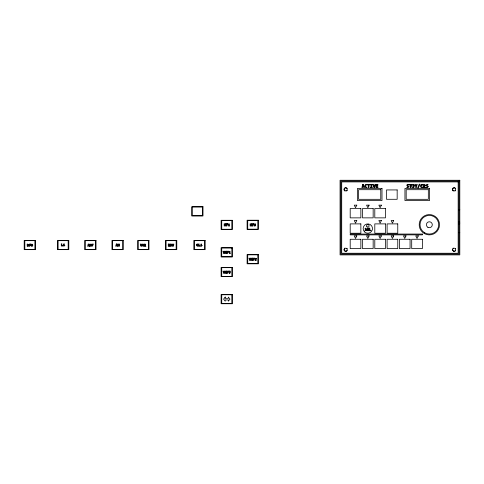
<?xml version="1.0" encoding="UTF-8"?>
<svg xmlns="http://www.w3.org/2000/svg" width="484" height="484" viewBox="0 0 484 484"><rect width="100%" height="100%" fill="white"/><g stroke="black" fill="none" stroke-linecap="round" stroke-linejoin="round"><path stroke-width="0.73" d="M229.18 272.232L229.241 272.226A4.64 4.64 0 0 1 229.489 272.214L229.924 272.637L229.011 273.357C231.467 273.242 229.476 271.851 230.311 271.131L229.059 271.131L229.906 271.318L229.18 272.232A5.233 5.233 0 0 1 229.489 272.214M458.705 209.79L459.8 209.79M458.705 222.089L459.8 222.089M458.705 223.808L459.8 223.808M458.705 232.665L459.8 232.665M255.34 223.983C253.356 223.892 255.044 223.911 254.899 224.739A10.545 10.545 0 0 0 254.409 225.284L254.064 226.04L255.564 225.738C253.356 226.119 256.248 224.836 255.34 223.983A0.629 0.629 0 0 1 255.516 224.304M256.169 258.359C254.185 258.268 255.873 258.287 255.727 259.115A10.545 10.545 0 0 0 255.243 259.66L254.893 260.41L256.393 260.114C254.185 260.489 257.077 259.212 256.169 258.359A0.629 0.629 0 0 1 256.345 258.68M455.668 250.524A1.761 1.761 0 0 1 455.39 250.887M455.021 251.172A1.761 1.761 0 0 1 453.26 251.172M452.613 250.524A1.761 1.761 0 0 1 452.437 249.187M452.897 248.395A1.761 1.761 0 0 1 453.26 248.117M455.39 248.395A1.761 1.761 0 0 1 455.668 248.764M347.258 250.524A1.761 1.761 0 0 1 346.974 250.887M346.611 251.172A1.761 1.761 0 0 1 344.844 251.172M344.203 250.524A1.761 1.761 0 0 1 344.027 249.187M344.481 248.395A1.761 1.761 0 0 1 344.844 248.117M346.974 248.395A1.761 1.761 0 0 1 347.258 248.764M347.258 190.333A1.761 1.761 0 0 1 346.611 190.974M344.844 190.974A1.761 1.761 0 0 1 344.481 190.696M344.203 190.333A1.761 1.761 0 0 1 344.203 188.566M344.481 188.203A1.761 1.761 0 0 1 346.187 187.744M346.611 187.925A1.761 1.761 0 0 1 347.258 188.566M455.668 190.333A1.761 1.761 0 0 1 455.021 190.974M453.26 190.974A1.761 1.761 0 0 1 452.897 190.696M452.613 190.333A1.761 1.761 0 0 1 452.613 188.566M452.897 188.203A1.761 1.761 0 0 1 454.597 187.744M455.021 187.925A1.761 1.761 0 0 1 455.668 188.566M90.798 245.194C90.06 247.596 89.988 242.774 90.798 245.194M31.49 244.995C31.871 247.82 32.7 243.143 31.49 244.995M142.774 244.958C143.161 247.784 143.984 243.107 142.774 244.958M91.319 245.152L90.968 246.072L89.625 246.35L89.576 244.118L90.823 244.232A0.871 0.871 0 0 1 91.234 244.668L91.319 245.152M30.976 244.983L31.194 246.017L31.998 246.338A0.774 0.774 0 0 0 32.525 246.017C33.662 244.716 31.248 243.071 30.976 244.983M61.849 245.497L62.866 245.691L62.829 246.029L61.299 246.029L61.286 243.803L61.849 243.773L61.849 245.497M142.266 244.946L142.477 245.975L143.282 246.302A0.774 0.774 0 0 0 143.808 245.975C144.946 244.68 142.532 243.035 142.266 244.946M199.093 245.666L200.104 245.866L200.067 246.205L198.537 246.205L198.525 243.972L199.093 243.942L199.093 245.666M367.665 230.069L368.717 230.293L368.669 230.68L367.035 230.68L367.005 228.133L368.651 228.133L368.651 228.521L367.634 228.521L367.665 229.126L368.542 229.126L368.542 229.489L367.665 229.489L367.665 230.069M369.794 230.069L370.95 230.293L370.907 230.68L369.159 230.68L369.141 228.133L369.794 228.097L369.794 230.069M376.685 186.848L377.998 187.126L377.944 187.611L375.905 187.611L375.862 184.422L377.919 184.422L377.919 184.906L376.655 184.906L376.685 185.662L377.78 185.662L377.78 186.116L376.685 186.116L376.685 186.848M145.738 244.68L145.152 245.358L145.896 246.289L145.351 246.289L144.776 245.394L144.776 246.289L144.292 246.289L144.238 244.075L145.333 244.13L145.738 244.68M425.309 185.348L424.468 186.322L425.533 187.647L424.758 187.647L423.936 186.37L423.936 187.647L423.246 187.647L423.167 184.483L425.091 184.791A0.774 0.774 0 0 1 425.309 185.348M365.529 185.56C365.015 187.108 366.63 186.945 367.126 187.326A1.391 1.391 0 0 1 366.43 187.629C363.641 187.967 364.833 182.898 367.126 184.755C366.872 185.451 365.608 184.404 365.529 185.56M421.213 185.596C420.699 187.139 422.314 186.981 422.81 187.362A1.391 1.391 0 0 1 422.115 187.665C419.325 188.004 420.517 182.934 422.81 184.791C422.556 185.487 421.292 184.44 421.213 185.596M196.546 244.765C195.947 246.344 198.96 246.87 198.319 244.952L197.387 244.952L197.823 245.285C197.829 246.87 196.286 244.662 197.436 244.311C199.214 244.505 196.613 243.21 196.546 244.765M64.82 245.364L64.287 246.011L63.307 245.854C65.455 245.709 62.539 244.698 63.815 243.815C65.485 243.948 62.853 244.263 64.82 245.364M202.064 245.533L201.525 246.181L200.545 246.023C202.699 245.878 199.777 244.868 201.054 243.984C202.723 244.118 200.098 244.438 202.064 245.533M366.557 229.918L365.946 230.656L364.827 230.475C367.719 230.003 363.593 229.301 365.408 228.152C367.314 228.297 364.313 228.66 366.557 229.918M408.895 186.691L408.133 187.617L406.729 187.387C407.582 187.12 409.004 186.649 407.032 185.838C406.106 184.785 408.048 183.908 408.798 184.737L408.151 184.985A0.75 0.75 0 0 0 407.752 184.955L407.516 185.408L408.895 186.691M428.225 186.691L427.463 187.617L426.065 187.387C426.912 187.12 428.334 186.649 426.362 185.838C425.442 184.785 427.378 183.908 428.134 184.737L427.487 184.985A0.75 0.75 0 0 0 427.082 184.955L426.852 185.408L428.225 186.691M88.499 244.372L88.33 245.388L88.663 245.388L88.499 244.372M116.608 244.263L116.438 245.279L116.771 245.279L116.608 244.263M171.003 244.329L170.834 245.346L171.167 245.346L171.003 244.329M363.139 184.785L362.897 186.237L363.375 186.237L363.139 184.785M30.692 244.093L30.655 244.432L29.754 244.432L29.778 244.964L30.54 245.279L29.778 245.279L29.778 246.326L29.258 246.326L29.203 244.093L30.692 244.093M93.146 244.118L93.109 244.456L92.208 244.456L92.232 244.989L92.995 245.303L92.232 245.303L92.232 246.35L91.706 246.35L91.657 244.118L93.146 244.118M227.752 223.753L227.71 224.092L226.808 224.092L226.833 224.624L227.595 224.939L226.833 224.939L226.833 225.986L226.312 225.986L226.258 223.753L227.752 223.753M228.533 251.238L228.49 251.577L227.589 251.577L227.613 252.103L228.375 252.424L227.613 252.424L227.613 253.471L227.093 253.471L227.038 251.238L228.533 251.238M228.563 271.131L228.521 271.47L227.625 271.47L227.643 271.996L228.412 272.317L227.643 272.317L227.643 273.357L227.123 273.357L227.075 271.131L228.563 271.131M253.695 223.808L253.658 224.146L252.757 224.146L252.781 224.673L253.543 224.993L252.781 224.993L252.781 226.04L252.261 226.04L252.206 223.808L253.695 223.808M254.53 258.178L254.487 258.517L253.586 258.517L253.61 259.049L254.372 259.363L253.61 259.363L253.61 260.41L253.09 260.41L253.035 258.178L254.53 258.178M141.534 245.993L140.965 246.289L140.263 244.057L140.741 244.027L141.201 245.902L141.673 244.057L142.151 244.057L141.534 245.993M173.272 246.005L172.703 246.308L172.001 244.075L172.479 244.045L172.933 245.92L173.411 244.075L173.883 244.075L173.272 246.005M224.219 253.168L223.65 253.471L222.949 251.238L223.427 251.208L223.886 253.084L224.358 251.238L224.83 251.238L224.219 253.168M224.249 273.061L223.687 273.357L222.979 271.131L223.463 271.101L223.917 272.97L224.388 271.131L224.866 271.131L224.249 273.061M250.216 260.114L249.653 260.41L248.945 258.184L249.423 258.154L249.883 260.023L250.355 258.178L250.833 258.178L250.216 260.114M374.664 187.187L374.61 187.647L373.86 187.611L372.855 184.422L373.539 184.38L374.186 187.06L374.864 184.422L375.548 184.422L374.664 187.187M119.058 244.456L118.901 246.241L119.379 246.241L119.379 243.978L118.882 244.009L118.556 245.049L118.193 243.978L117.691 244.009L117.733 246.241L118.211 246.241L118.06 244.456L118.392 245.533L119.058 244.456M28.635 244.62C28.471 245.309 29.058 246.743 27.207 246.326L27.158 244.111A5.397 5.397 0 0 1 27.588 244.075L28.635 244.62M414.231 185.209C414.008 186.195 414.842 188.246 412.193 187.647C410.886 185.426 412.858 182.982 414.231 185.209M370.448 184.422L370.375 184.906L371.028 184.906L371.028 187.126L370.435 187.126L370.435 187.611L372.299 187.611L372.377 187.126L371.736 187.126L371.736 184.906L372.317 184.906L372.317 184.422L370.448 184.422M416.264 185.215L416.137 186.001L415.502 184.416L414.782 184.458L415.695 186.261L415.695 187.647L416.44 187.647L416.44 186.261L417.359 184.458L416.645 184.458L416.264 185.215M88.197 244.118L87.616 246.35L88.753 245.715L88.905 246.35L89.401 246.35L88.76 244.087L88.197 244.118M116.305 244.009L115.724 246.241L116.202 246.241L116.354 245.606L117.509 246.241L116.868 243.978L116.305 244.009M170.701 244.075L170.12 246.308L170.592 246.308L170.743 245.672L171.905 246.308L171.263 244.045L170.701 244.075M362.71 184.422L361.881 187.611L362.558 187.611L362.77 186.703L363.502 186.703L363.72 187.611L364.428 187.611L363.514 184.38L362.71 184.422M145.248 244.704C144.68 245.975 144.601 243.488 145.248 244.704M424.613 185.378C423.803 187.199 423.681 183.648 424.613 185.378M28.278 245.636C27.618 246.84 27.642 244.462 28.278 245.636M413.729 186.655C412.785 188.379 412.816 184.985 413.729 186.655M228.865 224.14L228.4 225.986L229.61 225.986L229.253 225.689L229.253 223.753L228.176 224.376L228.406 224.649L228.865 224.14M229.646 251.619L229.174 253.471L230.39 253.471L230.033 253.174L230.033 251.238L228.956 251.855L229.186 252.134L229.646 251.619M28.163 244.65C27.679 245.727 27.552 243.664 28.163 244.65M413.566 185.251C412.84 186.806 412.677 183.853 413.566 185.251M419.906 184.247L418.424 187.859L417.674 187.859L419.18 184.247L419.906 184.247M356.799 205.156L355.528 207.697L354.258 205.156L356.799 205.156M356.799 220.529L355.528 223.07L354.258 220.529L356.799 220.529M369.098 205.156L367.828 207.697L366.557 205.156L369.098 205.156M356.799 235.908L355.528 238.449L354.258 235.908L356.799 235.908M381.404 205.156L380.128 207.697L378.857 205.156L381.404 205.156M369.098 235.908L367.828 238.449L366.557 235.908L369.098 235.908M381.404 220.529L380.128 223.07L378.857 220.529L381.404 220.529M381.404 235.908L380.128 238.449L378.857 235.908L381.404 235.908M393.704 220.529L392.433 223.07L391.163 220.529L393.704 220.529M393.704 235.908L392.433 238.449L391.163 235.908L393.704 235.908M406.003 235.908L404.733 238.449L403.462 235.908L406.003 235.908M418.303 235.908L417.033 238.449L415.762 235.908L418.303 235.908M225.217 297.091L223.578 299.142L225.217 301.193L225.217 299.965L228.333 299.965L228.333 301.193L229.973 299.142L228.333 297.091L228.333 298.325L225.217 298.325L225.217 297.091M168.741 244.045L168.257 244.075L168.305 246.308L168.783 246.308L168.71 244.892L169.43 246.308L169.86 246.308L169.86 244.045L169.376 244.075L169.448 245.412L168.741 244.045M225.895 223.729L225.381 223.759L225.381 224.624L224.715 224.624L224.715 223.729L224.153 223.759L224.201 225.986L224.715 225.986L224.715 224.963L225.381 224.963L225.381 225.986L225.895 225.986L225.895 223.729M251.837 223.777L251.323 223.808L251.323 224.673L250.664 224.673L250.664 223.777L250.101 223.808L250.143 226.04L250.664 226.04L250.664 225.012L251.323 225.012L251.323 226.04L251.837 226.04L251.837 223.777M226.669 251.208L226.155 251.238L226.155 252.103L225.496 252.103L225.496 251.208L224.933 251.238L224.975 253.471L225.496 253.471L225.496 252.442L226.155 252.442L226.155 253.471L226.669 253.471L226.669 251.208M252.672 258.154L252.158 258.184L252.158 259.049L251.492 259.049L251.492 258.154L250.93 258.184L250.978 260.41L251.492 260.41L251.492 259.388L252.158 259.388L252.158 260.41L252.672 260.41L252.672 258.154M226.706 271.101L226.191 271.131L226.191 271.996L225.526 271.996L225.526 271.101L224.963 271.131L225.012 273.357L225.526 273.357L225.526 272.335L226.191 272.335L226.191 273.357L226.706 273.357L226.706 271.101M459.8 180.266L340.07 180.266L340.07 254.893L459.8 254.893L459.8 180.266M458.977 181.083L340.887 181.083L340.887 254.07L458.977 254.07L458.977 181.083M458.16 181.905L341.71 181.905L341.71 253.253L458.16 253.253L458.16 181.905M369.849 184.422L367.441 184.422L367.441 184.906L368.294 184.906L368.294 187.611L369.002 187.611L369.002 184.906L369.849 184.906L369.849 184.422M411.721 184.458L409.313 184.458L409.313 184.942L410.172 184.942L410.172 187.647L410.88 187.647L410.88 184.942L411.721 184.942L411.721 184.458M381.991 188.464L357.392 188.464L357.392 200.545L381.991 200.545L381.991 188.464M429.556 188.464L404.951 188.464L404.951 200.545L429.556 200.545L429.556 188.464M380.763 189.698L358.62 189.698L358.62 199.317L380.763 199.317L380.763 189.698M428.328 189.698L406.185 189.698L406.185 199.317L428.328 199.317L428.328 189.698M397.164 189.94L386.504 189.94L386.504 199.293L397.164 199.293L397.164 189.94M202.99 206.747L191.676 206.747L191.676 215.931L202.99 215.931L202.99 206.747M202.379 206.952L192.293 206.952L192.293 215.725L202.379 215.725L202.379 206.952M360.858 208.513L350.198 208.513L350.198 217.867L360.858 217.867L360.858 208.513M373.158 208.513L362.498 208.513L362.498 217.867L373.158 217.867L373.158 208.513M385.458 208.513L374.798 208.513L374.798 217.867L385.458 217.867L385.458 208.513M258.426 220.232L247.106 220.232L247.106 229.416L258.426 229.416L258.426 220.232M232.435 220.299L221.115 220.299L221.115 229.483L232.435 229.483L232.435 220.299M257.809 220.432L247.723 220.432L247.723 229.21L257.809 229.21L257.809 220.432M231.818 220.504L221.732 220.504L221.732 229.277L231.818 229.277L231.818 220.504M360.858 223.892L350.198 223.892L350.198 233.24L360.858 233.24L360.858 223.892M385.458 223.892L374.798 223.892L374.798 233.24L385.458 233.24L385.458 223.892M397.763 223.892L387.103 223.892L387.103 233.24L397.763 233.24L397.763 223.892M422.363 234.062L350.198 234.062L350.198 234.879L422.363 234.879L422.363 234.062M360.858 239.271L350.198 239.271L350.198 248.619L360.858 248.619L360.858 239.271M373.158 239.271L362.498 239.271L362.498 248.619L373.158 248.619L373.158 239.271M385.458 239.271L374.798 239.271L374.798 248.619L385.458 248.619L385.458 239.271M397.763 239.271L387.103 239.271L387.103 248.619L397.763 248.619L397.763 239.271M410.063 239.271L399.403 239.271L399.403 248.619L410.063 248.619L410.063 239.271M422.363 239.271L411.702 239.271L411.702 248.619L422.363 248.619L422.363 239.271M35.52 240.457L24.2 240.457L24.2 249.641L35.52 249.641L35.52 240.457M68.795 240.457L57.481 240.457L57.481 249.641L68.795 249.641L68.795 240.457M96.001 240.457L84.688 240.457L84.688 249.641L96.001 249.641L96.001 240.457M123.287 240.457L111.973 240.457L111.973 249.641L123.287 249.641L123.287 240.457M148.963 240.457L137.65 240.457L137.65 249.641L148.963 249.641L148.963 240.457M176.781 240.457L165.461 240.457L165.461 249.641L176.781 249.641L176.781 240.457M205.156 240.457L193.836 240.457L193.836 249.641L205.156 249.641L205.156 240.457M34.902 240.663L24.817 240.663L24.817 249.435L34.902 249.435L34.902 240.663M68.183 240.663L58.092 240.663L58.092 249.435L68.183 249.435L68.183 240.663M95.39 240.663L85.299 240.663L85.299 249.435L95.39 249.435L95.39 240.663M122.67 240.663L112.584 240.663L112.584 249.435L122.67 249.435L122.67 240.663M148.352 240.663L138.267 240.663L138.267 249.435L148.352 249.435L148.352 240.663M176.164 240.663L166.079 240.663L166.079 249.435L176.164 249.435L176.164 240.663M204.538 240.663L194.453 240.663L194.453 249.435L204.538 249.435L204.538 240.663M232.435 247.741L221.115 247.741L221.115 256.925L232.435 256.925L232.435 247.741M231.818 247.947L221.732 247.947L221.732 256.72L231.818 256.72L231.818 247.947M258.426 254.614L247.106 254.614L247.106 263.798L258.426 263.798L258.426 254.614M257.809 254.82L247.723 254.82L247.723 263.592L257.809 263.592L257.809 254.82M232.435 267.452L221.115 267.452L221.115 276.636L232.435 276.636L232.435 267.452M231.818 267.658L221.732 267.658L221.732 276.431L231.818 276.431L231.818 267.658M232.435 294.55L221.115 294.55L221.115 303.734L232.435 303.734L232.435 294.55M231.818 294.756L221.732 294.756L221.732 303.529L231.818 303.529L231.818 294.756M453.405 250.924A1.476 1.476 0 0 0 455.619 249.641A1.476 1.476 0 0 0 453.405 248.365A1.476 1.476 0 0 0 453.405 250.924M344.989 190.726A1.476 1.476 0 0 0 347.203 189.45A1.476 1.476 0 0 0 344.989 188.173A1.476 1.476 0 0 0 344.989 190.726M453.405 190.726A1.476 1.476 0 0 0 455.619 189.45A1.476 1.476 0 0 0 453.405 188.173A1.476 1.476 0 0 0 453.405 190.726M344.989 250.924A1.476 1.476 0 0 0 347.203 249.641A1.476 1.476 0 0 0 344.989 248.365A1.476 1.476 0 0 0 344.989 250.924M427.874 227.286A2.952 2.952 0 0 0 432.303 224.727A2.952 2.952 0 0 0 427.874 222.174A2.952 2.952 0 0 0 427.874 227.286M424.274 233.524A10.152 10.152 0 0 0 439.502 224.727A10.152 10.152 0 0 0 424.274 215.937A10.152 10.152 0 0 0 424.274 233.524M424.686 232.81A9.335 9.335 0 0 0 438.685 224.727A9.335 9.335 0 0 0 424.686 216.644A9.335 9.335 0 0 0 424.686 232.81M366.933 226.718A1.27 1.27 0 0 0 369.056 226.149A1.27 1.27 0 0 0 367.501 224.594A1.27 1.27 0 0 0 366.933 226.718M364.525 231.872A4.677 4.677 0 0 0 372.341 229.779A4.677 4.677 0 0 0 366.618 224.05A4.677 4.677 0 0 0 364.525 231.872"/></g></svg>
